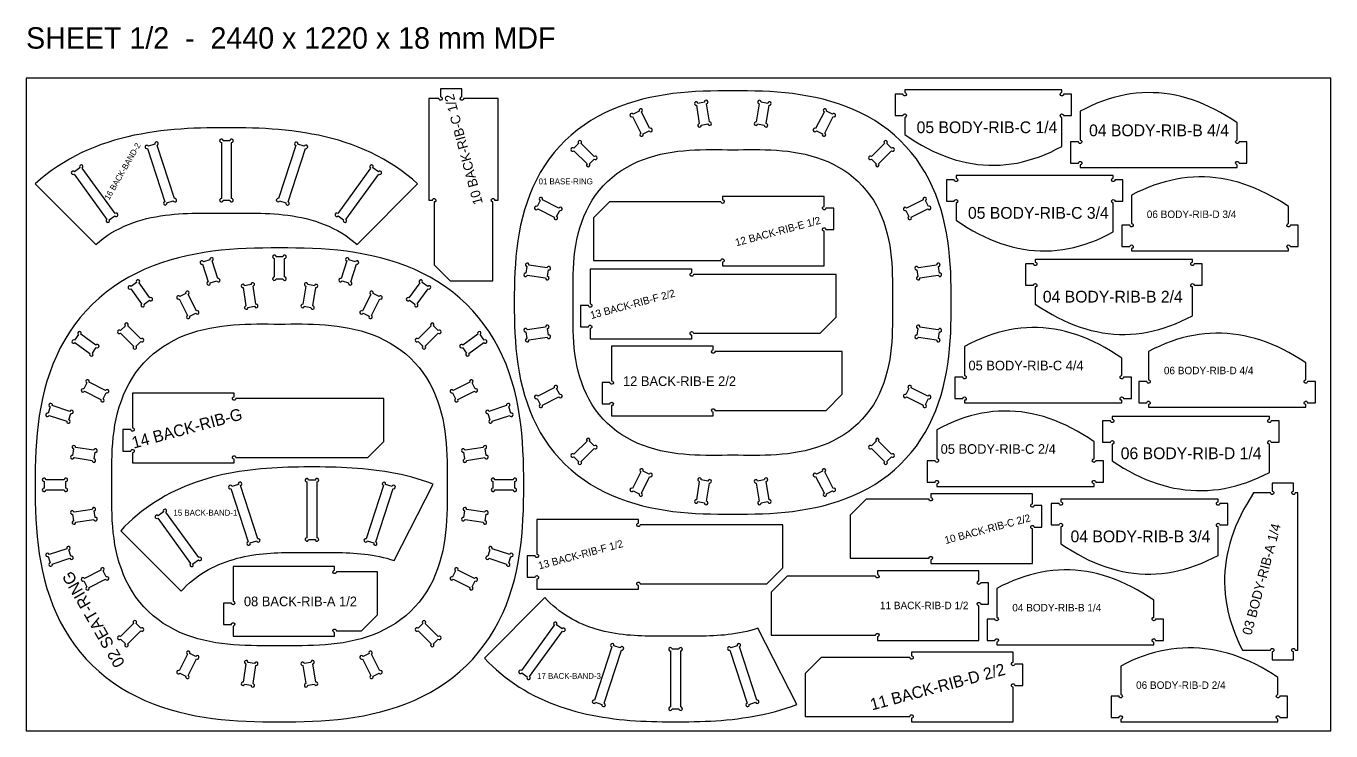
# Model space of a CAD drawing. Header units: millimetres. Extents: x 0 to 2440, y -1470 to 1317.
# Drawn here: x 0 to 2440, y 0 to 1317 of the extents above; entities that cross this region are included whole.
import ezdxf
from ezdxf.enums import TextEntityAlignment as Align

# ---------------------------------------------------------------- set-up
doc = ezdxf.new("R2010")
doc.units = ezdxf.units.MM
for name, color, linetype in [('CUT', 1, 'Continuous'), ('ENGRAVE-LABEL', 3, 'Continuous'), ('REFERENCE-SHEET', 8, 'Continuous')]:
    doc.layers.add(name, color=color, linetype=linetype)

msp = doc.modelspace()

# ---------------------------------------------------------------- linework, layer by layer
at = {"layer": 'CUT'}
for points in [[(883, 1181.7), (818.2, 1181.7, -2.414214), (815, 1184.9), (815, 1199.7), (775, 1199.7), (775, 1184.9, -2.414214), (771.8, 1181.7), (753, 1181.7), (753, 991.7), (759.8, 991.7, -2.414214), (763, 988.5), (763, 871), (793, 841), (873, 841), (873, 988.5, -2.414214), (876.2, 991.7), (883, 991.7)], [(1643, 1197.8), (1643, 1193, -2.414214), (1639.8, 1189.8), (1625, 1189.8), (1625, 1149.8), (1639.8, 1149.8, -2.414214), (1643, 1146.6), (1643, 1114.6), (1653.5, 1107.5), (1664, 1100.8), (1674.5, 1094.7), (1685, 1089), (1695.5, 1083.7), (1706, 1078.9), (1716.5, 1074.6), (1727, 1070.8), (1737.5, 1067.5), (1748, 1064.6), (1758.5, 1062.1), (1769, 1060.2), (1779.5, 1058.7), (1790, 1057.6), (1800.5, 1057.1), (1811, 1057), (1821.5, 1057.4), (1832, 1058.2), (1842.5, 1059.5), (1853, 1061.3), (1863.5, 1063.6), (1874, 1066.3), (1884.5, 1069.5), (1895, 1073.1), (1905.5, 1077.2), (1916, 1081.8), (1926.5, 1086.9), (1937, 1092.4), (1937, 1146.6, -2.414214), (1940.2, 1149.8), (1955, 1149.8), (1955, 1189.8), (1940.2, 1189.8, -2.414214), (1937, 1193), (1937, 1197.8)], [(1275, 1134.3, 2.414214), (1277.7, 1138), (1272.3, 1172.1, 2.414214), (1268.6, 1174.8), (1256.2, 1172.8, 2.414214), (1253.5, 1169.2), (1258.9, 1135, 2.414214), (1262.6, 1132.3)], [(1380.4, 1132.3, 2.414214), (1384.1, 1135), (1389.5, 1169.2, 2.414214), (1386.8, 1172.8), (1374.4, 1174.8, 2.414214), (1370.7, 1172.1), (1365.3, 1138, 2.414214), (1368, 1134.3)], [(2265, 1053), (2265, 1057.8, -2.414214), (2268.2, 1061), (2283, 1061), (2283, 1101), (2268.2, 1101, -2.414214), (2265, 1104.2), (2265, 1136.1), (2254.5, 1143.1), (2244, 1149.6), (2233.5, 1155.7), (2223, 1161.3), (2212.5, 1166.5), (2202, 1171.2), (2191.5, 1175.4), (2181, 1179.2), (2170.5, 1182.5), (2160, 1185.4), (2149.5, 1187.8), (2139, 1189.7), (2128.5, 1191.2), (2118, 1192.2), (2107.5, 1192.7), (2097, 1192.8), (2086.5, 1192.4), (2076, 1191.6), (2065.5, 1190.3), (2055, 1188.6), (2044.5, 1186.3), (2034, 1183.7), (2023.5, 1180.5), (2013, 1176.9), (2002.5, 1172.9), (1992, 1168.3), (1981.5, 1163.4), (1971, 1157.9), (1971, 1104.2, -2.414214), (1967.8, 1101), (1953, 1101), (1953, 1061), (1967.8, 1061, -2.414214), (1971, 1057.8), (1971, 1053)], [(1165.1, 1121.5, 2.414214), (1166.5, 1125.8), (1150.8, 1156.6, 2.414214), (1146.5, 1158), (1135.2, 1152.3, 2.414214), (1133.8, 1148), (1149.5, 1117.2, 2.414214), (1153.8, 1115.8)], [(1489.2, 1115.8, 2.414214), (1493.5, 1117.2), (1509.2, 1148, 2.414214), (1507.8, 1152.3), (1496.5, 1158, 2.414214), (1492.2, 1156.6), (1476.5, 1125.8, 2.414214), (1477.9, 1121.5)], [(275.2, 990.8, 2.414214), (277.3, 994.8), (245, 1094.3, 2.414214), (240.9, 1096.4), (228.9, 1092.5, 2.414214), (226.9, 1088.4), (259.2, 989, 2.414214), (263.2, 986.9)], [(380.9, 991.8, 2.414214), (384.1, 995), (384.1, 1099.6, 2.414214), (380.9, 1102.8), (368.3, 1102.8, 2.414214), (365.1, 1099.6), (365.1, 995, 2.414214), (368.3, 991.8)], [(486, 986.9, 2.414214), (490, 989), (522.4, 1088.4, 2.414214), (520.3, 1092.5), (508.3, 1096.4, 2.414214), (504.3, 1094.3), (472, 994.8, 2.414214), (474, 990.8)], [(1062.3, 1068.7, 2.414214), (1062.3, 1073.2), (1037.9, 1097.7, 2.414214), (1033.3, 1097.7), (1024.4, 1088.8, 2.414214), (1024.4, 1084.2), (1048.9, 1059.8, 2.414214), (1053.4, 1059.8)], [(1589.6, 1059.8, 2.414214), (1594.1, 1059.8), (1618.6, 1084.2, 2.414214), (1618.6, 1088.8), (1609.7, 1097.7, 2.414214), (1605.1, 1097.7), (1580.7, 1073.2, 2.414214), (1580.7, 1068.7)], [(165.8, 962.7, 2.414214), (166.5, 967.2), (105, 1051.8, 2.414214), (100.5, 1052.5), (90.3, 1045.1, 2.414214), (89.6, 1040.6), (151.1, 956, 2.414214), (155.6, 955.3)], [(593.7, 955.3, 2.414214), (598.1, 956), (659.6, 1040.6, 2.414214), (658.9, 1045.1), (648.7, 1052.5, 2.414214), (644.2, 1051.8), (582.8, 967.2, 2.414214), (583.5, 962.7)], [(1739, 1037.8), (1739, 1033, -2.414214), (1735.8, 1029.8), (1721, 1029.8), (1721, 989.8), (1735.8, 989.8, -2.414214), (1739, 986.6), (1739, 954.6), (1749.5, 947.5), (1760, 940.8), (1770.5, 934.7), (1781, 929), (1791.5, 923.7), (1802, 918.9), (1812.5, 914.6), (1823, 910.8), (1833.5, 907.5), (1844, 904.6), (1854.5, 902.1), (1865, 900.2), (1875.5, 898.7), (1886, 897.6), (1896.5, 897.1), (1907, 897), (1917.5, 897.4), (1928, 898.2), (1938.5, 899.5), (1949, 901.3), (1959.5, 903.6), (1970, 906.3), (1980.5, 909.5), (1991, 913.1), (2001.5, 917.2), (2012, 921.8), (2022.5, 926.9), (2033, 932.4), (2033, 986.6, -2.414214), (2036.2, 989.8), (2051, 989.8), (2051, 1029.8), (2036.2, 1029.8, -2.414214), (2033, 1033), (2033, 1037.8)], [(2361, 897), (2361, 901.8, -2.414214), (2364.2, 905), (2379, 905), (2379, 945), (2364.2, 945, -2.414214), (2361, 948.2), (2361, 979.8), (2350.5, 986.6), (2340, 993), (2329.5, 999), (2319, 1004.5), (2308.5, 1009.5), (2298, 1014.1), (2287.5, 1018.3), (2277, 1021.9), (2266.5, 1025.2), (2256, 1028), (2245.5, 1030.3), (2235, 1032.2), (2224.5, 1033.6), (2214, 1034.6), (2203.5, 1035.2), (2193, 1035.3), (2182.5, 1034.9), (2172, 1034.1), (2161.5, 1032.8), (2151, 1031.1), (2140.5, 1028.9), (2130, 1026.3), (2119.5, 1023.2), (2109, 1019.7), (2098.5, 1015.8), (2088, 1011.3), (2077.5, 1006.5), (2067, 1001.1), (2067, 948.2, -2.414214), (2063.8, 945), (2049, 945), (2049, 905), (2063.8, 905, -2.414214), (2067, 901.8), (2067, 897)], [(997.8, 972.6, 2.414214), (996.4, 976.9), (965.5, 992.6, 2.414214), (961.2, 991.2), (955.5, 980, 2.414214), (956.9, 975.7), (987.8, 960, 2.414214), (992.1, 961.4)], [(1492.2, 869), (1492.2, 933.8, -2.414214), (1495.4, 937), (1510.2, 937), (1510.2, 977), (1495.4, 977, -2.414214), (1492.2, 980.2), (1492.2, 999), (1302.2, 999), (1302.2, 992.2, -2.414214), (1299, 989), (1091, 989), (1061, 959), (1061, 879), (1299, 879, -2.414214), (1302.2, 875.8), (1302.2, 869)], [(1650.9, 961.4, 2.414214), (1655.2, 960), (1686.1, 975.7, 2.414214), (1687.5, 980), (1681.8, 991.2, 2.414214), (1677.5, 992.6), (1646.6, 976.9, 2.414214), (1645.2, 972.6)], [(356.4, 841.3, 2.414214), (358.5, 845.3), (347.8, 878.2, 2.414214), (343.8, 880.2), (331.8, 876.4, 2.414214), (329.7, 872.3), (340.4, 839.4, 2.414214), (344.4, 837.4)], [(480, 845.1, 2.414214), (483.2, 848.3), (483.2, 882.9, 2.414214), (480, 886.1), (467.4, 886.1, 2.414214), (464.2, 882.9), (464.2, 848.3, 2.414214), (467.4, 845.1)], [(603.1, 837.4, 2.414214), (607.1, 839.4), (617.8, 872.3, 2.414214), (615.7, 876.4), (603.7, 880.2, 2.414214), (599.7, 878.2), (589, 845.3, 2.414214), (591.1, 841.3)], [(1887, 880.8), (1887, 876, -2.414214), (1883.8, 872.8), (1869, 872.8), (1869, 832.8), (1883.8, 832.8, -2.414214), (1887, 829.6), (1887, 797.7), (1897.5, 790.7), (1908, 784.2), (1918.5, 778.1), (1929, 772.5), (1939.5, 767.3), (1950, 762.6), (1960.5, 758.4), (1971, 754.6), (1981.5, 751.3), (1992, 748.4), (2002.5, 746.1), (2013, 744.1), (2023.5, 742.6), (2034, 741.6), (2044.5, 741.1), (2055, 741), (2065.5, 741.4), (2076, 742.2), (2086.5, 743.5), (2097, 745.3), (2107.5, 747.5), (2118, 750.2), (2128.5, 753.3), (2139, 756.9), (2149.5, 761), (2160, 765.5), (2170.5, 770.5), (2181, 775.9), (2181, 829.6, -2.414214), (2184.2, 832.8), (2199, 832.8), (2199, 872.8), (2184.2, 872.8, -2.414214), (2181, 876), (2181, 880.8)], [(977.1, 861.5, 2.414214), (974.5, 865.2), (940.3, 870.6, 2.414214), (936.6, 867.9), (934.7, 855.5, 2.414214), (937.3, 851.8), (971.5, 846.4, 2.414214), (975.2, 849.1)], [(1055, 863), (1055, 798.2, -2.414214), (1051.8, 795), (1037, 795), (1037, 755), (1051.8, 755, -2.414214), (1055, 751.8), (1055, 733), (1245, 733), (1245, 739.8, -2.414214), (1248.2, 743), (1484.9, 743), (1514.9, 773), (1514.9, 853), (1248.2, 853, -2.414214), (1245, 856.2), (1245, 863)], [(1667.8, 849.1, 2.414214), (1671.5, 846.4), (1705.7, 851.8, 2.414214), (1708.3, 855.5), (1706.4, 867.9, 2.414214), (1702.7, 870.6), (1668.5, 865.2, 2.414214), (1665.9, 861.5)], [(230.8, 804.9, 2.414214), (231.5, 809.4), (211.2, 837.4, 2.414214), (206.7, 838.1), (196.5, 830.7, 2.414214), (195.8, 826.2), (216.1, 798.2, 2.414214), (220.6, 797.5)], [(427.3, 793.5, 2.414214), (429.9, 797.2), (424.5, 831.3, 2.414214), (420.9, 834), (408.4, 832, 2.414214), (405.8, 828.4), (411.2, 794.2, 2.414214), (414.8, 791.5)], [(532.7, 791.5, 2.414214), (536.3, 794.2), (541.7, 828.4, 2.414214), (539.1, 832), (526.6, 834, 2.414214), (523, 831.3), (517.6, 797.2, 2.414214), (520.2, 793.5)], [(726.9, 797.5, 2.414214), (731.4, 798.2), (751.7, 826.2, 2.414214), (751, 830.7), (740.8, 838.1, 2.414214), (736.3, 837.4), (716, 809.4, 2.414214), (716.7, 804.9)], [(317.3, 780.7, 2.414214), (318.7, 785), (303, 815.8, 2.414214), (298.7, 817.2), (287.5, 811.5, 2.414214), (286.1, 807.2), (301.8, 776.4, 2.414214), (306.1, 775)], [(641.4, 775, 2.414214), (645.7, 776.4), (661.4, 807.2, 2.414214), (660, 811.5), (648.8, 817.2, 2.414214), (644.5, 815.8), (628.8, 785, 2.414214), (630.2, 780.7)], [(214.6, 727.9, 2.414214), (214.6, 732.4), (190.1, 756.9, 2.414214), (185.6, 756.9), (176.7, 748, 2.414214), (176.7, 743.4), (201.1, 719, 2.414214), (205.7, 719)], [(741.8, 719, 2.414214), (746.4, 719), (770.8, 743.4, 2.414214), (770.8, 748), (761.9, 756.9, 2.414214), (757.4, 756.9), (732.9, 732.4, 2.414214), (732.9, 727.9)], [(975.2, 752.1, 2.414214), (971.5, 754.8), (937.3, 749.4, 2.414214), (934.7, 745.7), (936.6, 733.3, 2.414214), (940.3, 730.6), (974.5, 736, 2.414214), (977.1, 739.7)], [(1665.9, 739.7, 2.414214), (1668.5, 736), (1702.7, 730.6, 2.414214), (1706.4, 733.3), (1708.3, 745.7, 2.414214), (1705.7, 749.4), (1671.5, 754.8, 2.414214), (1667.8, 752.1)], [(131.3, 716.4, 2.414214), (130.6, 720.9), (102.6, 741.2, 2.414214), (98.1, 740.5), (90.7, 730.3, 2.414214), (91.4, 725.8), (119.4, 705.5, 2.414214), (123.9, 706.2)], [(823.6, 706.2, 2.414214), (828.1, 705.5), (856.1, 725.8, 2.414214), (856.8, 730.3), (849.4, 740.5, 2.414214), (844.9, 741.2), (816.9, 720.9, 2.414214), (816.2, 716.4)], [(2049, 613), (2049, 617.8, -2.414214), (2052.2, 621), (2067, 621), (2067, 661), (2052.2, 661, -2.414214), (2049, 664.2), (2049, 696.3), (2038.5, 703.4), (2028, 710), (2017.5, 716.2), (2007, 721.9), (1996.5, 727.1), (1986, 731.9), (1975.5, 736.2), (1965, 740), (1954.5, 743.4), (1944, 746.3), (1933.5, 748.7), (1923, 750.7), (1912.5, 752.2), (1902, 753.2), (1891.5, 753.8), (1881, 753.8), (1870.5, 753.5), (1860, 752.6), (1849.5, 751.3), (1839, 749.5), (1828.5, 747.3), (1818, 744.6), (1807.5, 741.4), (1797, 737.7), (1786.5, 733.6), (1776, 729), (1765.5, 724), (1755, 718.4), (1755, 664.2, -2.414214), (1751.8, 661), (1737, 661), (1737, 621), (1751.8, 621, -2.414214), (1755, 617.8), (1755, 613)], [(2393, 605), (2393, 609.8, -2.414214), (2396.2, 613), (2411, 613), (2411, 653), (2396.2, 653, -2.414214), (2393, 656.2), (2393, 687.8), (2382.5, 694.6), (2372, 701), (2361.5, 707), (2351, 712.5), (2340.5, 717.5), (2330, 722.1), (2319.5, 726.3), (2309, 729.9), (2298.5, 733.2), (2288, 736), (2277.5, 738.3), (2267, 740.2), (2256.5, 741.6), (2246, 742.6), (2235.5, 743.2), (2225, 743.3), (2214.5, 742.9), (2204, 742.1), (2193.5, 740.8), (2183, 739.1), (2172.5, 736.9), (2162, 734.3), (2151.5, 731.2), (2141, 727.7), (2130.5, 723.8), (2120, 719.3), (2109.5, 714.5), (2099, 709.1), (2099, 656.2, -2.414214), (2095.8, 653), (2081, 653), (2081, 613), (2095.8, 613, -2.414214), (2099, 609.8), (2099, 605)], [(1095, 719), (1095, 654.2, -2.414214), (1091.8, 651), (1077, 651), (1077, 611), (1091.8, 611, -2.414214), (1095, 607.8), (1095, 589), (1285, 589), (1285, 595.8, -2.414214), (1288.2, 599), (1496.2, 599), (1526.2, 629), (1526.2, 709), (1288.2, 709, -2.414214), (1285, 712.2), (1285, 719)], [(150, 631.8, 2.414214), (148.6, 636.1), (117.8, 651.8, 2.414214), (113.5, 650.4), (107.8, 639.2, 2.414214), (109.2, 634.9), (140, 619.2, 2.414214), (144.3, 620.6)], [(803.2, 620.6, 2.414214), (807.5, 619.2), (838.3, 634.9, 2.414214), (839.7, 639.2), (834, 650.4, 2.414214), (829.7, 651.8), (798.9, 636.1, 2.414214), (797.5, 631.8)], [(992.1, 639.8, 2.414214), (987.8, 641.2), (956.9, 625.5, 2.414214), (955.5, 621.2), (961.2, 610, 2.414214), (965.5, 608.6), (996.4, 624.3, 2.414214), (997.8, 628.6)], [(1645.2, 628.6, 2.414214), (1646.6, 624.3), (1677.5, 608.6, 2.414214), (1681.8, 610), (1687.5, 621.2, 2.414214), (1686.1, 625.5), (1655.2, 641.2, 2.414214), (1650.9, 639.8)], [(83.9, 593.1, 2.414214), (81.9, 597.1), (49, 607.8, 2.414214), (44.9, 605.8), (41, 593.8, 2.414214), (43.1, 589.7), (76, 579.1, 2.414214), (80, 581.1)], [(199, 631), (199, 566.2, -2.414214), (195.8, 563), (181, 563), (181, 523), (195.8, 523, -2.414214), (199, 519.8), (199, 501), (389, 501), (389, 507.8, -2.414214), (392.2, 511), (639, 511), (669, 541), (669, 621), (392.2, 621, -2.414214), (389, 624.2), (389, 631)], [(867.5, 581.1, 2.414214), (871.5, 579.1), (904.4, 589.7, 2.414214), (906.5, 593.8), (902.6, 605.8, 2.414214), (898.5, 607.8), (865.6, 597.1, 2.414214), (863.6, 593.1)], [(1997, 457), (1997, 461.8, -2.414214), (2000.2, 465), (2015, 465), (2015, 505), (2000.2, 505, -2.414214), (1997, 508.2), (1997, 540.3), (1986.5, 547.4), (1976, 554), (1965.5, 560.2), (1955, 565.9), (1944.5, 571.1), (1934, 575.9), (1923.5, 580.2), (1913, 584), (1902.5, 587.4), (1892, 590.3), (1881.5, 592.7), (1871, 594.7), (1860.5, 596.2), (1850, 597.2), (1839.5, 597.8), (1829, 597.8), (1818.5, 597.5), (1808, 596.6), (1797.5, 595.3), (1787, 593.5), (1776.5, 591.3), (1766, 588.6), (1755.5, 585.4), (1745, 581.7), (1734.5, 577.6), (1724, 573), (1713.5, 568), (1703, 562.4), (1703, 508.2, -2.414214), (1699.8, 505), (1685, 505), (1685, 465), (1699.8, 465, -2.414214), (1703, 461.8), (1703, 457)], [(2031, 587.3), (2031, 582.5, -2.414214), (2027.8, 579.3), (2013, 579.3), (2013, 539.3), (2027.8, 539.3, -2.414214), (2031, 536.1), (2031, 504.5), (2041.5, 497.6), (2052, 491.2), (2062.5, 485.3), (2073, 479.8), (2083.5, 474.7), (2094, 470.1), (2104.5, 466), (2115, 462.3), (2125.5, 459.1), (2136, 456.3), (2146.5, 453.9), (2157, 452.1), (2167.5, 450.6), (2178, 449.6), (2188.5, 449.1), (2199, 449), (2209.5, 449.4), (2220, 450.2), (2230.5, 451.4), (2241, 453.2), (2251.5, 455.3), (2262, 457.9), (2272.5, 461), (2283, 464.5), (2293.5, 468.5), (2304, 472.9), (2314.5, 477.8), (2325, 483.1), (2325, 536.1, -2.414214), (2328.2, 539.3), (2343, 539.3), (2343, 579.3), (2328.2, 579.3, -2.414214), (2325, 582.5), (2325, 587.3)], [(1053.4, 541.4, 2.414214), (1048.9, 541.4), (1024.4, 517, 2.414214), (1024.4, 512.4), (1033.3, 503.5, 2.414214), (1037.9, 503.5), (1062.3, 528, 2.414214), (1062.3, 532.5)], [(1580.7, 532.5, 2.414214), (1580.7, 528), (1605.1, 503.5, 2.414214), (1609.7, 503.5), (1618.6, 512.4, 2.414214), (1618.6, 517), (1594.1, 541.4, 2.414214), (1589.6, 541.4)], [(129.4, 520.7, 2.414214), (126.7, 524.4), (92.5, 529.8, 2.414214), (88.9, 527.1), (86.9, 514.7, 2.414214), (89.6, 511), (123.7, 505.6, 2.414214), (127.4, 508.3)], [(820.1, 508.3, 2.414214), (823.8, 505.6), (857.9, 511, 2.414214), (860.6, 514.7), (858.6, 527.1, 2.414214), (855, 529.8), (820.8, 524.4, 2.414214), (818.1, 520.7)], [(1153.8, 485.4, 2.414214), (1149.5, 484), (1133.8, 453.2, 2.414214), (1135.2, 448.9), (1146.5, 443.2, 2.414214), (1150.8, 444.6), (1166.5, 475.4, 2.414214), (1165.1, 479.7)], [(1477.9, 479.7, 2.414214), (1476.5, 475.4), (1492.2, 444.6, 2.414214), (1496.5, 443.2), (1507.8, 448.9, 2.414214), (1509.2, 453.2), (1493.5, 484, 2.414214), (1489.2, 485.4)], [(74.5, 466.1, 2.414214), (71.3, 469.3), (36.7, 469.3, 2.414214), (33.5, 466.1), (33.5, 453.5, 2.414214), (36.7, 450.3), (71.3, 450.3, 2.414214), (74.5, 453.5)], [(431.2, 355.1, 2.414214), (433.3, 359.1), (401, 458.6, 2.414214), (396.9, 460.6), (385, 456.8, 2.414214), (382.9, 452.7), (415.2, 353.2, 2.414214), (419.3, 351.2)], [(540.9, 357.8, 2.414214), (544.1, 361), (544.1, 465.6, 2.414214), (540.9, 468.8), (528.3, 468.8, 2.414214), (525.1, 465.6), (525.1, 361, 2.414214), (528.3, 357.8)], [(650, 351.2, 2.414214), (654, 353.2), (686.3, 452.7, 2.414214), (684.3, 456.8), (672.3, 460.6, 2.414214), (668.3, 458.6), (636, 359.1, 2.414214), (638, 355.1)], [(873, 453.5, 2.414214), (876.2, 450.3), (910.8, 450.3, 2.414214), (914, 453.5), (914, 466.1, 2.414214), (910.8, 469.3), (876.2, 469.3, 2.414214), (873, 466.1)], [(1262.6, 468.9, 2.414214), (1258.9, 466.2), (1253.5, 432, 2.414214), (1256.2, 428.4), (1268.6, 426.4, 2.414214), (1272.3, 429.1), (1277.7, 463.2, 2.414214), (1275, 466.9)], [(1368, 466.9, 2.414214), (1365.3, 463.2), (1370.7, 429.1, 2.414214), (1374.4, 426.4), (1386.8, 428.4, 2.414214), (1389.5, 432), (1384.1, 466.2, 2.414214), (1380.4, 468.9)], [(1881.7, 313), (1881.7, 377.8, -2.414214), (1884.9, 381), (1899.7, 381), (1899.7, 421), (1884.9, 421, -2.414214), (1881.7, 424.2), (1881.7, 443), (1691.7, 443), (1691.7, 436.2, -2.414214), (1688.5, 433), (1571, 433), (1541, 403), (1541, 323), (1688.5, 323, -2.414214), (1691.7, 319.8), (1691.7, 313)], [(2378.1, 445), (2373.3, 445, -2.414214), (2370.1, 448.2), (2370.1, 463), (2330.1, 463), (2330.1, 448.2, -2.414214), (2326.9, 445), (2295.5, 445), (2288.8, 434.5), (2282.5, 424), (2276.7, 413.5), (2271.3, 403), (2266.3, 392.5), (2261.8, 382), (2257.7, 371.5), (2254.1, 361), (2250.9, 350.5), (2248.2, 340), (2245.9, 329.5), (2244, 319), (2242.6, 308.5), (2241.6, 298), (2241.1, 287.5), (2241, 277), (2241.4, 266.5), (2242.2, 256), (2243.4, 245.5), (2245.1, 235), (2247.2, 224.5), (2249.8, 214), (2252.8, 203.5), (2256.3, 193), (2260.2, 182.5), (2264.5, 172), (2269.3, 161.5), (2274.5, 151), (2326.9, 151, -2.414214), (2330.1, 147.8), (2330.1, 133), (2370.1, 133), (2370.1, 147.8, -2.414214), (2373.3, 151), (2378.1, 151)], [(127.4, 411.3, 2.414214), (123.7, 414), (89.6, 408.6, 2.414214), (86.9, 404.9), (88.9, 392.5, 2.414214), (92.5, 389.8), (126.7, 395.2, 2.414214), (129.4, 398.9)], [(818.1, 398.9, 2.414214), (820.8, 395.2), (855, 389.8, 2.414214), (858.6, 392.5), (860.6, 404.9, 2.414214), (857.9, 408.6), (823.8, 414, 2.414214), (820.1, 411.3)], [(1935, 432.8), (1935, 428, -2.414214), (1931.8, 424.8), (1917, 424.8), (1917, 384.8), (1931.8, 384.8, -2.414214), (1935, 381.6), (1935, 349.7), (1945.5, 342.7), (1956, 336.2), (1966.5, 330.1), (1977, 324.5), (1987.5, 319.3), (1998, 314.6), (2008.5, 310.4), (2019, 306.6), (2029.5, 303.3), (2040, 300.4), (2050.5, 298.1), (2061, 296.1), (2071.5, 294.6), (2082, 293.6), (2092.5, 293.1), (2103, 293), (2113.5, 293.4), (2124, 294.2), (2134.5, 295.5), (2145, 297.3), (2155.5, 299.5), (2166, 302.2), (2176.5, 305.3), (2187, 308.9), (2197.5, 313), (2208, 317.5), (2218.5, 322.5), (2229, 327.9), (2229, 381.6, -2.414214), (2232.2, 384.8), (2247, 384.8), (2247, 424.8), (2232.2, 424.8, -2.414214), (2229, 428), (2229, 432.8)], [(322.3, 319.5, 2.414214), (323, 323.9), (261.5, 408.5, 2.414214), (257.1, 409.3), (246.9, 401.8, 2.414214), (246.2, 397.4), (307.7, 312.8, 2.414214), (312.1, 312)], [(955, 395), (955, 330.2, -2.414214), (951.8, 327), (937, 327), (937, 287), (951.8, 287, -2.414214), (955, 283.8), (955, 265), (1145, 265), (1145, 271.8, -2.414214), (1148.2, 275), (1384.9, 275), (1414.9, 305), (1414.9, 385), (1148.2, 385, -2.414214), (1145, 388.2), (1145, 395)], [(80, 338.5, 2.414214), (76, 340.5), (43.1, 329.9, 2.414214), (41, 325.8), (44.9, 313.8, 2.414214), (49, 311.8), (81.9, 322.5, 2.414214), (83.9, 326.5)], [(863.6, 326.5, 2.414214), (865.6, 322.5), (898.5, 311.8, 2.414214), (902.6, 313.8), (906.5, 325.8, 2.414214), (904.4, 329.9), (871.5, 340.5, 2.414214), (867.5, 338.5)], [(144.3, 299, 2.414214), (140, 300.4), (109.2, 284.7, 2.414214), (107.8, 280.4), (113.5, 269.2, 2.414214), (117.8, 267.8), (148.6, 283.5, 2.414214), (150, 287.8)], [(387, 307), (387, 242.2, -2.414214), (383.8, 239), (369, 239), (369, 199), (383.8, 199, -2.414214), (387, 195.8), (387, 177), (577, 177), (577, 183.8, -2.414214), (580.2, 187), (627, 187), (657, 217), (657, 297), (580.2, 297, -2.414214), (577, 300.2), (577, 307)], [(797.5, 287.8, 2.414214), (798.9, 283.5), (829.7, 267.8, 2.414214), (834, 269.2), (839.7, 280.4, 2.414214), (838.3, 284.7), (807.5, 300.4, 2.414214), (803.2, 299)], [(1781.9, 169), (1781.9, 233.8, -2.414214), (1785.1, 237), (1799.9, 237), (1799.9, 277), (1785.1, 277, -2.414214), (1781.9, 280.2), (1781.9, 299), (1591.9, 299), (1591.9, 292.2, -2.414214), (1588.7, 289), (1423, 289), (1393, 259), (1393, 179), (1588.7, 179, -2.414214), (1591.9, 175.8), (1591.9, 169)], [(2109, 161), (2109, 165.8, -2.414214), (2112.2, 169), (2127, 169), (2127, 209), (2112.2, 209, -2.414214), (2109, 212.2), (2109, 244.1), (2098.5, 251.1), (2088, 257.6), (2077.5, 263.7), (2067, 269.3), (2056.5, 274.5), (2046, 279.2), (2035.5, 283.4), (2025, 287.2), (2014.5, 290.5), (2004, 293.4), (1993.5, 295.8), (1983, 297.7), (1972.5, 299.2), (1962, 300.2), (1951.5, 300.7), (1941, 300.8), (1930.5, 300.4), (1920, 299.6), (1909.5, 298.3), (1899, 296.6), (1888.5, 294.3), (1878, 291.7), (1867.5, 288.5), (1857, 284.9), (1846.5, 280.9), (1836, 276.3), (1825.5, 271.4), (1815, 265.9), (1815, 212.2, -2.414214), (1811.8, 209), (1797, 209), (1797, 169), (1811.8, 169, -2.414214), (1815, 165.8), (1815, 161)], [(205.7, 200.6, 2.414214), (201.1, 200.6), (176.7, 176.2, 2.414214), (176.7, 171.6), (185.6, 162.7, 2.414214), (190.1, 162.7), (214.6, 187.2, 2.414214), (214.6, 191.7)], [(732.9, 191.7, 2.414214), (732.9, 187.2), (757.4, 162.7, 2.414214), (761.9, 162.7), (770.8, 171.6, 2.414214), (770.8, 176.2), (746.4, 200.6, 2.414214), (741.8, 200.6)], [(992.1, 198.2, 2.414214), (987.7, 197.5), (926.2, 112.9, 2.414214), (926.9, 108.4), (937.1, 101, 2.414214), (941.5, 101.7), (1003, 186.3, 2.414214), (1002.3, 190.8)], [(306.1, 144.6, 2.414214), (301.8, 143.2), (286.1, 112.4, 2.414214), (287.5, 108.1), (298.7, 102.4, 2.414214), (303, 103.8), (318.7, 134.6, 2.414214), (317.3, 138.9)], [(630.2, 138.9, 2.414214), (628.8, 134.6), (644.5, 103.8, 2.414214), (648.8, 102.4), (660, 108.1, 2.414214), (661.4, 112.4), (645.7, 143.2, 2.414214), (641.4, 144.6)], [(1099.3, 159.1, 2.414214), (1095.2, 157), (1062.9, 57.5, 2.414214), (1065, 53.5), (1076.9, 49.6, 2.414214), (1081, 51.7), (1113.3, 151.1, 2.414214), (1111.2, 155.2)], [(1208.3, 152.5, 2.414214), (1205.1, 149.3), (1205.1, 44.7, 2.414214), (1208.3, 41.5), (1220.9, 41.5, 2.414214), (1224.1, 44.7), (1224.1, 149.3, 2.414214), (1220.9, 152.5)], [(1318, 155.2, 2.414214), (1316, 151.1), (1348.3, 51.7, 2.414214), (1352.3, 49.6), (1364.3, 53.5, 2.414214), (1366.3, 57.5), (1334, 157, 2.414214), (1330, 159.1)], [(1845.9, 17), (1845.9, 81.8, -2.414214), (1849.1, 85), (1863.9, 85), (1863.9, 125), (1849.1, 125, -2.414214), (1845.9, 128.2), (1845.9, 147), (1655.9, 147), (1655.9, 140.2, -2.414214), (1652.7, 137), (1487, 137), (1457, 107), (1457, 27), (1652.7, 27, -2.414214), (1655.9, 23.8), (1655.9, 17)], [(2341, 17), (2341, 21.8, -2.414214), (2344.2, 25), (2359, 25), (2359, 65), (2344.2, 65, -2.414214), (2341, 68.2), (2341, 99.8), (2330.5, 106.6), (2320, 113), (2309.5, 119), (2299, 124.5), (2288.5, 129.5), (2278, 134.1), (2267.5, 138.3), (2257, 141.9), (2246.5, 145.2), (2236, 148), (2225.5, 150.3), (2215, 152.2), (2204.5, 153.6), (2194, 154.6), (2183.5, 155.2), (2173, 155.3), (2162.5, 154.9), (2152, 154.1), (2141.5, 152.8), (2131, 151.1), (2120.5, 148.9), (2110, 146.3), (2099.5, 143.2), (2089, 139.7), (2078.5, 135.8), (2068, 131.3), (2057.5, 126.5), (2047, 121.1), (2047, 68.2, -2.414214), (2043.8, 65), (2029, 65), (2029, 25), (2043.8, 25, -2.414214), (2047, 21.8), (2047, 17)], [(414.8, 128.1, 2.414214), (411.2, 125.4), (405.8, 91.2, 2.414214), (408.4, 87.6), (420.9, 85.6, 2.414214), (424.5, 88.3), (429.9, 122.4, 2.414214), (427.3, 126.1)], [(520.2, 126.1, 2.414214), (517.6, 122.4), (523, 88.3, 2.414214), (526.6, 85.6), (539.1, 87.6, 2.414214), (541.7, 91.2), (536.3, 125.4, 2.414214), (532.7, 128.1)]]:
    msp.add_lwpolyline(points, format="xyb", close=True, dxfattribs=at)
for points in [[(1730, 800.6), (1730, 814.9), (1729.8, 829.2), (1729.5, 843.5), (1729, 857.9), (1728.1, 872.3), (1727, 886.8), (1725.5, 901.3), (1723.6, 915.9), (1721.2, 930.5), (1718.3, 945), (1714.9, 959.5), (1710.9, 974), (1706.3, 988.3), (1701.1, 1002.4), (1695.2, 1016.3), (1688.6, 1030), (1681.4, 1043.3), (1673.4, 1056.3), (1664.8, 1068.8), (1655.4, 1080.8), (1645.4, 1092.3), (1634.8, 1103.2), (1623.7, 1113.5), (1611.9, 1123.1), (1599.7, 1132.1), (1587, 1140.5), (1574, 1148.1), (1560.6, 1155.1), (1546.9, 1161.4), (1533, 1167), (1519, 1172), (1504.8, 1176.5), (1490.6, 1180.3), (1476.3, 1183.7), (1462, 1186.5), (1447.7, 1188.9), (1433.4, 1190.9), (1419.2, 1192.5), (1405.1, 1193.7), (1391, 1194.7), (1377, 1195.4), (1363, 1195.8), (1349.2, 1196.1), (1335.3, 1196.2), (1321.5, 1196.2), (1307.7, 1196.2), (1293.8, 1196.1), (1280, 1195.8), (1266, 1195.4), (1252, 1194.7), (1237.9, 1193.7), (1223.8, 1192.5), (1209.6, 1190.9), (1195.3, 1188.9), (1181, 1186.5), (1166.7, 1183.7), (1152.4, 1180.3), (1138.2, 1176.5), (1124, 1172), (1110, 1167), (1096.1, 1161.4), (1082.4, 1155.1), (1069, 1148.1), (1056, 1140.5), (1043.3, 1132.1), (1031.1, 1123.1), (1019.3, 1113.5), (1008.2, 1103.2), (997.6, 1092.3), (987.6, 1080.8), (978.2, 1068.8), (969.6, 1056.3), (961.6, 1043.3), (954.4, 1030), (947.8, 1016.3), (941.9, 1002.4), (936.7, 988.3), (932.1, 974), (928.1, 959.5), (924.7, 945), (921.8, 930.5), (919.4, 915.9), (917.5, 901.3), (916, 886.8), (914.9, 872.3), (914, 857.9), (913.5, 843.5), (913.2, 829.2), (913, 814.9), (913, 800.6), (913, 786.3), (913.2, 772), (913.5, 757.7), (914, 743.3), (914.9, 728.9), (916, 714.4), (917.5, 699.9), (919.4, 685.3), (921.8, 670.7), (924.7, 656.2), (928.1, 641.7), (932.1, 627.2), (936.7, 612.9), (941.9, 598.8), (947.8, 584.9), (954.4, 571.2), (961.6, 557.9), (969.6, 544.9), (978.2, 532.4), (987.6, 520.4), (997.6, 508.9), (1008.2, 498), (1019.3, 487.7), (1031.1, 478.1), (1043.3, 469.1), (1056, 460.7), (1069, 453.1), (1082.4, 446.1), (1096.1, 439.8), (1110, 434.2), (1124, 429.2), (1138.2, 424.7), (1152.4, 420.9), (1166.7, 417.5), (1181, 414.7), (1195.3, 412.3), (1209.6, 410.3), (1223.8, 408.7), (1237.9, 407.5), (1252, 406.5), (1266, 405.8), (1280, 405.4), (1293.8, 405.1), (1307.7, 405), (1321.5, 405), (1335.3, 405), (1349.2, 405.1), (1363, 405.4), (1377, 405.8), (1391, 406.5), (1405.1, 407.5), (1419.2, 408.7), (1433.4, 410.3), (1447.7, 412.3), (1462, 414.7), (1476.3, 417.5), (1490.6, 420.9), (1504.8, 424.7), (1519, 429.2), (1533, 434.2), (1546.9, 439.8), (1560.6, 446.1), (1574, 453.1), (1587, 460.7), (1599.7, 469.1), (1611.9, 478.1), (1623.7, 487.7), (1634.8, 498), (1645.4, 508.9), (1655.4, 520.4), (1664.8, 532.4), (1673.4, 544.9), (1681.4, 557.9), (1688.6, 571.2), (1695.2, 584.9), (1701.1, 598.8), (1706.3, 612.9), (1710.9, 627.2), (1714.9, 641.7), (1718.3, 656.2), (1721.2, 670.7), (1723.6, 685.3), (1725.5, 699.9), (1727, 714.4), (1728.1, 728.9), (1729, 743.3), (1729.5, 757.7), (1729.8, 772), (1730, 786.3)], [(732.2, 1022.1), (722.3, 1030.9), (712.1, 1039.3), (701.5, 1047.3), (690.7, 1054.8), (679.6, 1061.9), (668.2, 1068.6), (656.6, 1074.8), (644.9, 1080.7), (633, 1086.1), (620.9, 1091.1), (608.7, 1095.6), (596.4, 1099.8), (584.1, 1103.7), (571.7, 1107.1), (559.3, 1110.3), (546.8, 1113.1), (534.3, 1115.5), (521.9, 1117.7), (509.4, 1119.6), (497, 1121.3), (484.6, 1122.7), (472.3, 1123.9), (459.9, 1124.8), (447.7, 1125.6), (435.4, 1126.2), (423.2, 1126.7), (411, 1127), (398.9, 1127.2), (386.7, 1127.3), (374.6, 1127.3), (362.5, 1127.3), (350.4, 1127.2), (338.2, 1127), (326, 1126.7), (313.8, 1126.2), (301.6, 1125.6), (289.3, 1124.8), (277, 1123.9), (264.6, 1122.7), (252.2, 1121.3), (239.8, 1119.6), (227.4, 1117.7), (214.9, 1115.5), (202.4, 1113.1), (190, 1110.3), (177.6, 1107.1), (165.2, 1103.7), (152.8, 1099.8), (140.5, 1095.6), (128.4, 1091.1), (116.3, 1086.1), (104.4, 1080.7), (92.6, 1074.8), (81, 1068.6), (69.7, 1061.9), (58.6, 1054.8), (47.7, 1047.3), (37.1, 1039.3), (26.9, 1030.9), (17, 1022.1), (130.1, 909), (137, 914.9), (144.2, 920.4), (151.6, 925.6), (159.2, 930.5), (167.1, 935), (175.1, 939.2), (183.2, 943), (191.5, 946.5), (199.9, 949.6), (208.4, 952.5), (216.9, 955), (225.4, 957.3), (234, 959.3), (242.6, 961), (251.2, 962.4), (259.8, 963.7), (268.3, 964.7), (276.8, 965.6), (285.3, 966.2), (293.6, 966.7), (302, 967.1), (310.2, 967.4), (318.5, 967.5), (326.6, 967.6), (334.7, 967.6), (342.8, 967.6), (350.8, 967.5), (358.8, 967.4), (366.7, 967.3), (374.6, 967.3), (382.6, 967.3), (390.5, 967.4), (398.5, 967.5), (406.5, 967.6), (414.5, 967.6), (422.6, 967.6), (430.8, 967.5), (439, 967.4), (447.3, 967.1), (455.6, 966.7), (464, 966.2), (472.4, 965.6), (480.9, 964.7), (489.5, 963.7), (498, 962.4), (506.6, 961), (515.2, 959.3), (523.8, 957.3), (532.4, 955), (540.9, 952.5), (549.4, 949.6), (557.7, 946.5), (566, 943), (574.2, 939.2), (582.2, 935), (590, 930.5), (597.6, 925.6), (605, 920.4), (612.2, 914.9), (619.1, 909)], [(1620, 790.2), (1620.1, 779.7), (1620.1, 769.2), (1620, 758.6), (1619.8, 748), (1619.4, 737.3), (1618.7, 726.5), (1617.8, 715.6), (1616.6, 704.7), (1614.9, 693.8), (1612.9, 682.9), (1610.4, 672), (1607.4, 661.1), (1604, 650.4), (1599.9, 639.9), (1595.3, 629.5), (1590.2, 619.4), (1584.4, 609.6), (1578.1, 600.1), (1571.2, 591.1), (1563.7, 582.5), (1555.7, 574.4), (1547.2, 566.8), (1538.3, 559.8), (1529, 553.3), (1519.3, 547.4), (1509.3, 542.1), (1499.1, 537.3), (1488.6, 533.1), (1478, 529.5), (1467.4, 526.3), (1456.6, 523.6), (1445.8, 521.3), (1435.1, 519.5), (1424.3, 518), (1413.7, 516.9), (1403.1, 516), (1392.6, 515.5), (1382.2, 515.1), (1371.9, 514.9), (1361.7, 514.8), (1351.5, 514.8), (1341.5, 514.9), (1331.5, 515), (1321.5, 515), (1311.5, 515), (1301.5, 514.9), (1291.5, 514.8), (1281.3, 514.8), (1271.1, 514.9), (1260.8, 515.1), (1250.4, 515.5), (1239.9, 516), (1229.3, 516.9), (1218.7, 518), (1207.9, 519.5), (1197.2, 521.3), (1186.4, 523.6), (1175.6, 526.3), (1165, 529.5), (1154.4, 533.1), (1143.9, 537.3), (1133.7, 542.1), (1123.7, 547.4), (1114, 553.3), (1104.7, 559.8), (1095.8, 566.8), (1087.3, 574.4), (1079.3, 582.5), (1071.8, 591.1), (1064.9, 600.1), (1058.6, 609.6), (1052.8, 619.4), (1047.7, 629.5), (1043.1, 639.9), (1039, 650.4), (1035.6, 661.1), (1032.6, 672), (1030.1, 682.9), (1028.1, 693.8), (1026.4, 704.7), (1025.2, 715.6), (1024.3, 726.5), (1023.6, 737.3), (1023.2, 748), (1023, 758.6), (1022.9, 769.2), (1022.9, 779.7), (1023, 790.2), (1023, 800.6), (1023, 811), (1022.9, 821.5), (1022.9, 832), (1023, 842.6), (1023.2, 853.2), (1023.6, 863.9), (1024.3, 874.7), (1025.2, 885.6), (1026.4, 896.5), (1028.1, 907.4), (1030.1, 918.3), (1032.6, 929.2), (1035.6, 940.1), (1039, 950.8), (1043.1, 961.3), (1047.7, 971.7), (1052.8, 981.8), (1058.6, 991.6), (1064.9, 1001.1), (1071.8, 1010.1), (1079.3, 1018.7), (1087.3, 1026.8), (1095.8, 1034.4), (1104.7, 1041.4), (1114, 1047.9), (1123.7, 1053.8), (1133.7, 1059.1), (1143.9, 1063.9), (1154.4, 1068.1), (1165, 1071.7), (1175.6, 1074.9), (1186.4, 1077.6), (1197.2, 1079.9), (1207.9, 1081.7), (1218.7, 1083.2), (1229.3, 1084.3), (1239.9, 1085.2), (1250.4, 1085.7), (1260.8, 1086.1), (1271.1, 1086.3), (1281.3, 1086.4), (1291.5, 1086.4), (1301.5, 1086.3), (1311.5, 1086.2), (1321.5, 1086.2), (1331.5, 1086.2), (1341.5, 1086.3), (1351.5, 1086.4), (1361.7, 1086.4), (1371.9, 1086.3), (1382.2, 1086.1), (1392.6, 1085.7), (1403.1, 1085.2), (1413.7, 1084.3), (1424.3, 1083.2), (1435.1, 1081.7), (1445.8, 1079.9), (1456.6, 1077.6), (1467.4, 1074.9), (1478, 1071.7), (1488.6, 1068.1), (1499.1, 1063.9), (1509.3, 1059.1), (1519.3, 1053.8), (1529, 1047.9), (1538.3, 1041.4), (1547.2, 1034.4), (1555.7, 1026.8), (1563.7, 1018.7), (1571.2, 1010.1), (1578.1, 1001.1), (1584.4, 991.6), (1590.2, 981.8), (1595.3, 971.7), (1599.9, 961.3), (1604, 950.8), (1607.4, 940.1), (1610.4, 929.2), (1612.9, 918.3), (1614.9, 907.4), (1616.6, 896.5), (1617.8, 885.6), (1618.7, 874.7), (1619.4, 863.9), (1619.8, 853.2), (1620, 842.6), (1620.1, 832), (1620.1, 821.5), (1620, 811), (1620, 800.6)], [(930.5, 459.8), (930.5, 475.7), (930.3, 491.7), (929.9, 507.7), (929.2, 523.8), (928.3, 539.9), (926.9, 556.1), (925.2, 572.4), (922.9, 588.6), (920.2, 604.9), (916.9, 621.1), (913.1, 637.3), (908.5, 653.4), (903.4, 669.3), (897.5, 685.1), (890.8, 700.6), (883.5, 715.8), (875.3, 730.7), (866.4, 745.1), (856.8, 759), (846.3, 772.4), (835.2, 785.3), (823.4, 797.4), (810.9, 808.9), (797.8, 819.7), (784.2, 829.8), (770.1, 839.1), (755.6, 847.7), (740.7, 855.5), (725.5, 862.6), (710, 869), (694.4, 874.7), (678.6, 879.7), (662.7, 884.2), (646.7, 888), (630.8, 891.2), (614.8, 894), (598.9, 896.3), (583, 898.1), (567.2, 899.6), (551.5, 900.7), (535.8, 901.5), (520.2, 902.1), (504.7, 902.4), (489.2, 902.6), (473.7, 902.6), (458.3, 902.6), (442.8, 902.4), (427.3, 902.1), (411.7, 901.5), (396, 900.7), (380.3, 899.6), (364.5, 898.1), (348.6, 896.3), (332.7, 894), (316.7, 891.2), (300.8, 888), (284.8, 884.2), (268.9, 879.7), (253.1, 874.7), (237.5, 869), (222, 862.6), (206.8, 855.5), (191.9, 847.7), (177.4, 839.1), (163.3, 829.8), (149.7, 819.7), (136.6, 808.9), (124.1, 797.4), (112.3, 785.3), (101.2, 772.4), (90.7, 759), (81.1, 745.1), (72.2, 730.7), (64, 715.8), (56.7, 700.6), (50, 685.1), (44.1, 669.3), (39, 653.4), (34.4, 637.3), (30.6, 621.1), (27.3, 604.9), (24.6, 588.6), (22.3, 572.4), (20.6, 556.1), (19.2, 539.9), (18.3, 523.8), (17.6, 507.7), (17.2, 491.7), (17, 475.7), (17, 459.8), (17, 443.9), (17.2, 427.9), (17.6, 411.9), (18.3, 395.8), (19.2, 379.7), (20.6, 363.5), (22.3, 347.2), (24.6, 331), (27.3, 314.7), (30.6, 298.5), (34.4, 282.3), (39, 266.2), (44.1, 250.3), (50, 234.5), (56.7, 219), (64, 203.8), (72.2, 188.9), (81.1, 174.5), (90.7, 160.6), (101.2, 147.2), (112.3, 134.3), (124.1, 122.2), (136.6, 110.7), (149.7, 99.9), (163.3, 89.8), (177.4, 80.5), (191.9, 71.9), (206.8, 64.1), (222, 57), (237.5, 50.6), (253.1, 44.9), (268.9, 39.9), (284.8, 35.4), (300.8, 31.6), (316.7, 28.4), (332.7, 25.6), (348.6, 23.3), (364.5, 21.5), (380.3, 20), (396, 18.9), (411.7, 18.1), (427.3, 17.5), (442.8, 17.2), (458.3, 17), (473.7, 17), (489.2, 17), (504.7, 17.2), (520.2, 17.5), (535.8, 18.1), (551.5, 18.9), (567.2, 20), (583, 21.5), (598.9, 23.3), (614.8, 25.6), (630.8, 28.4), (646.7, 31.6), (662.7, 35.4), (678.6, 39.9), (694.4, 44.9), (710, 50.6), (725.5, 57), (740.7, 64.1), (755.6, 71.9), (770.1, 80.5), (784.2, 89.8), (797.8, 99.9), (810.9, 110.7), (823.4, 122.2), (835.2, 134.3), (846.3, 147.2), (856.8, 160.6), (866.4, 174.5), (875.3, 188.9), (883.5, 203.8), (890.8, 219), (897.5, 234.5), (903.4, 250.3), (908.5, 266.2), (913.1, 282.3), (916.9, 298.5), (920.2, 314.7), (922.9, 331), (925.2, 347.2), (926.9, 363.5), (928.3, 379.7), (929.2, 395.8), (929.9, 411.9), (930.3, 427.9), (930.5, 443.9)], [(787.3, 448.9), (787.3, 437.9), (787.3, 426.8), (787.1, 415.8), (786.8, 404.6), (786.3, 393.4), (785.5, 382.1), (784.5, 370.7), (783.1, 359.3), (781.3, 347.9), (779, 336.5), (776.4, 325.1), (773.2, 313.8), (769.4, 302.6), (765.2, 291.6), (760.3, 280.7), (754.8, 270.2), (748.8, 260), (742.1, 250.1), (734.9, 240.7), (727.1, 231.7), (718.8, 223.2), (709.9, 215.2), (700.6, 207.9), (690.9, 201), (680.8, 194.8), (670.4, 189.2), (659.7, 184.1), (648.8, 179.6), (637.8, 175.7), (626.6, 172.2), (615.4, 169.3), (604.2, 166.8), (592.9, 164.8), (581.7, 163.1), (570.6, 161.8), (559.5, 160.8), (548.5, 160.1), (537.6, 159.6), (526.7, 159.3), (516, 159.1), (505.4, 159.1), (494.8, 159.1), (484.2, 159.2), (473.7, 159.2), (463.3, 159.2), (452.7, 159.1), (442.1, 159.1), (431.5, 159.1), (420.8, 159.3), (409.9, 159.6), (399, 160.1), (388, 160.8), (376.9, 161.8), (365.8, 163.1), (354.6, 164.8), (343.3, 166.8), (332.1, 169.3), (320.9, 172.2), (309.7, 175.7), (298.7, 179.6), (287.8, 184.1), (277.1, 189.2), (266.7, 194.8), (256.6, 201), (246.9, 207.9), (237.6, 215.2), (228.7, 223.2), (220.4, 231.7), (212.6, 240.7), (205.4, 250.1), (198.7, 260), (192.7, 270.2), (187.2, 280.7), (182.3, 291.6), (178.1, 302.6), (174.3, 313.8), (171.1, 325.1), (168.5, 336.5), (166.2, 347.9), (164.4, 359.3), (163, 370.7), (162, 382.1), (161.2, 393.4), (160.7, 404.6), (160.4, 415.8), (160.2, 426.8), (160.2, 437.9), (160.2, 448.9), (160.3, 459.8), (160.2, 470.7), (160.2, 481.7), (160.2, 492.8), (160.4, 503.8), (160.7, 515), (161.2, 526.2), (162, 537.5), (163, 548.9), (164.4, 560.3), (166.2, 571.7), (168.5, 583.1), (171.1, 594.5), (174.3, 605.8), (178.1, 617), (182.3, 628), (187.2, 638.9), (192.7, 649.4), (198.7, 659.6), (205.4, 669.5), (212.6, 678.9), (220.4, 687.9), (228.7, 696.4), (237.6, 704.4), (246.9, 711.7), (256.6, 718.6), (266.7, 724.8), (277.1, 730.4), (287.8, 735.5), (298.7, 740), (309.7, 743.9), (320.9, 747.4), (332.1, 750.3), (343.3, 752.8), (354.6, 754.8), (365.8, 756.5), (376.9, 757.8), (388, 758.8), (399, 759.5), (409.9, 760), (420.8, 760.3), (431.5, 760.5), (442.1, 760.5), (452.7, 760.5), (463.3, 760.4), (473.7, 760.4), (484.2, 760.4), (494.8, 760.5), (505.4, 760.5), (516, 760.5), (526.7, 760.3), (537.6, 760), (548.5, 759.5), (559.5, 758.8), (570.6, 757.8), (581.7, 756.5), (592.9, 754.8), (604.2, 752.8), (615.4, 750.3), (626.6, 747.4), (637.8, 743.9), (648.8, 740), (659.7, 735.5), (670.4, 730.4), (680.8, 724.8), (690.9, 718.6), (700.6, 711.7), (709.9, 704.4), (718.8, 696.4), (727.1, 687.9), (734.9, 678.9), (742.1, 669.5), (748.8, 659.6), (754.8, 649.4), (760.3, 638.9), (765.2, 628), (769.4, 617), (773.2, 605.8), (776.4, 594.5), (779, 583.1), (781.3, 571.7), (783.1, 560.3), (784.5, 548.9), (785.5, 537.5), (786.3, 526.2), (786.8, 515), (787.1, 503.8), (787.3, 492.8), (787.3, 481.7), (787.3, 470.7), (787.2, 459.8)], [(761.1, 461.1), (751.3, 464.7), (741.3, 468), (731.3, 471.1), (721.3, 473.9), (711.2, 476.5), (701.1, 478.9), (690.9, 481), (680.8, 482.9), (670.6, 484.7), (660.5, 486.2), (650.3, 487.5), (640.2, 488.7), (630, 489.7), (619.9, 490.6), (609.8, 491.3), (599.7, 491.9), (589.7, 492.4), (579.6, 492.7), (569.6, 493), (559.6, 493.1), (549.6, 493.2), (539.6, 493.3), (529.6, 493.3), (519.6, 493.2), (509.6, 493.1), (499.6, 493), (489.6, 492.7), (479.6, 492.4), (469.5, 491.9), (459.4, 491.3), (449.3, 490.6), (439.2, 489.7), (429.1, 488.7), (418.9, 487.5), (408.8, 486.2), (398.6, 484.7), (388.5, 482.9), (378.3, 481), (368.2, 478.9), (358, 476.5), (348, 473.9), (337.9, 471.1), (327.9, 468), (318, 464.7), (308.1, 461.1), (298.3, 457.2), (288.6, 453.1), (279, 448.7), (269.6, 444), (260.2, 439), (251.1, 433.8), (242, 428.2), (233.2, 422.4), (224.5, 416.3), (216, 410), (207.8, 403.3), (199.7, 396.4), (191.9, 389.2), (184.3, 381.8), (177, 374.1), (290.1, 261), (295.1, 266.3), (300.2, 271.4), (305.5, 276.4), (311, 281.1), (316.7, 285.6), (322.6, 289.9), (328.6, 294), (334.7, 297.8), (341, 301.4), (347.4, 304.8), (353.9, 308), (360.5, 311), (367.2, 313.7), (373.9, 316.2), (380.7, 318.5), (387.6, 320.6), (394.5, 322.5), (401.5, 324.2), (408.4, 325.8), (415.4, 327.1), (422.4, 328.3), (429.3, 329.4), (436.3, 330.3), (443.3, 331), (450.2, 331.6), (457.1, 332.2), (464, 332.6), (470.8, 332.9), (477.7, 333.1), (484.5, 333.3), (491.2, 333.4), (498, 333.4), (504.7, 333.4), (511.4, 333.4), (518, 333.3), (524.7, 333.3), (531.3, 333.3), (537.9, 333.3), (544.6, 333.3), (551.2, 333.3), (557.9, 333.4), (564.6, 333.4), (571.3, 333.4), (578, 333.4), (584.8, 333.3), (591.6, 333.1), (598.4, 332.9), (605.3, 332.6), (612.2, 332.2), (619.1, 331.6), (626, 331), (632.9, 330.3), (639.9, 329.4), (646.9, 328.3), (653.9, 327.1), (660.8, 325.8), (667.8, 324.2), (674.7, 322.5), (681.6, 320.6), (688.5, 318.5)], [(857, 136.1), (864.3, 128.5), (871.9, 121), (879.7, 113.9), (887.8, 107), (896, 100.3), (904.5, 93.9), (913.2, 87.8), (922, 82), (931.1, 76.5), (940.2, 71.2), (949.6, 66.3), (959, 61.6), (968.6, 57.2), (978.3, 53), (988.1, 49.2), (998, 45.6), (1007.9, 42.3), (1017.9, 39.2), (1028, 36.3), (1038, 33.8), (1048.2, 31.4), (1058.3, 29.2), (1068.5, 27.3), (1078.6, 25.6), (1088.8, 24.1), (1098.9, 22.7), (1109.1, 21.5), (1119.2, 20.5), (1129.3, 19.7), (1139.4, 19), (1149.5, 18.4), (1159.6, 17.9), (1169.6, 17.6), (1179.6, 17.3), (1189.6, 17.1), (1199.6, 17), (1209.6, 17), (1219.6, 17), (1229.6, 17), (1239.6, 17.1), (1249.6, 17.3), (1259.6, 17.6), (1269.7, 17.9), (1279.7, 18.4), (1289.8, 19), (1299.9, 19.7), (1310, 20.5), (1320.2, 21.5), (1330.3, 22.7), (1340.5, 24.1), (1350.6, 25.6), (1360.8, 27.3), (1370.9, 29.2), (1381.1, 31.4), (1391.2, 33.8), (1401.3, 36.3), (1411.3, 39.2), (1421.3, 42.3), (1431.3, 45.6), (1441.1, 49.2), (1368.5, 191.7), (1361.6, 189.6), (1354.7, 187.7), (1347.8, 186), (1340.8, 184.5), (1333.9, 183.1), (1326.9, 181.9), (1319.9, 180.9), (1312.9, 180), (1306, 179.2), (1299.1, 178.6), (1292.2, 178.1), (1285.3, 177.7), (1278.4, 177.4), (1271.6, 177.1), (1264.8, 177), (1258, 176.9), (1251.3, 176.8), (1244.6, 176.8), (1237.9, 176.9), (1231.2, 176.9), (1224.6, 177), (1217.9, 177), (1211.3, 177), (1204.7, 177), (1198, 176.9), (1191.4, 176.9), (1184.7, 176.8), (1178, 176.8), (1171.2, 176.9), (1164.5, 177), (1157.7, 177.1), (1150.8, 177.4), (1144, 177.7), (1137.1, 178.1), (1130.2, 178.6), (1123.3, 179.2), (1116.3, 180), (1109.3, 180.9), (1102.4, 181.9), (1095.4, 183.1), (1088.4, 184.5), (1081.5, 186), (1074.5, 187.7), (1067.6, 189.6), (1060.7, 191.7), (1053.9, 194), (1047.2, 196.6), (1040.5, 199.3), (1033.9, 202.2), (1027.4, 205.4), (1021, 208.8), (1014.7, 212.4), (1008.6, 216.3), (1002.6, 220.4), (996.7, 224.6), (991, 229.2), (985.5, 233.9), (980.2, 238.8), (975.1, 243.9), (970.1, 249.3)]]:
    msp.add_lwpolyline(points, close=True, dxfattribs=at)
at = {"layer": 'REFERENCE-SHEET'}
msp.add_lwpolyline([(0, 0), (2440, 0), (2440, 1220), (0, 1220)], close=True, dxfattribs=at)

# ---------------------------------------------------------------- texts
at = {"layer": 'ENGRAVE-LABEL'}
for s, height, rotation, p in [('10 BACK-RIB-C 1/2', 18, 105, (818, 1086.7)), ('16 BACK-BAND-2', 11, 60, (180.2, 1045.7)), ('12 BACK-RIB-E 1/2', 14, 15, (1405.8, 933.6)), ('13 BACK-RIB-F 2/2', 14, 15, (1134.1, 797.5)), ('14 BACK-RIB-G', 22, 15, (300.8, 565.5)), ('10 BACK-RIB-C 2/2', 14, 15, (1797.8, 377.3)), ('03 BODY-RIB-A 1/4', 18, 75, (2310.2, 283.5)), ('13 BACK-RIB-F 1/2', 14, 15, (1036.9, 329.5)), ('02 SEAT-RING', 22, 120, (125.8, 208.2)), ('11 BACK-RIB-D 2/2', 22, 15, (1704.5, 82.4))]:
    msp.add_text(s, height=height, rotation=rotation, dxfattribs=at).set_placement(p, align=Align.MIDDLE_CENTER)
for s, height, p in [('05 BODY-RIB-C 1/4', 22, (1796.9, 1128.1)), ('04 BODY-RIB-B 4/4', 22, (2118.6, 1122.3)), ('01 BASE-RING', 11, (1009, 1026.9)), ('05 BODY-RIB-C 3/4', 22, (1892.9, 968.1)), ('06 BODY-RIB-D 3/4', 14, (2179.4, 965.5)), ('04 BODY-RIB-B 2/4', 22, (2032.1, 811.5)), ('05 BODY-RIB-C 4/4', 18, (1869.9, 682.8)), ('12 BACK-RIB-E 2/2', 18, (1221.9, 653.6)), ('06 BODY-RIB-D 4/4', 14, (2211.4, 673.5)), ('05 BODY-RIB-C 2/4', 18, (1817.9, 526.8)), ('06 BODY-RIB-D 1/4', 22, (2178.6, 518.8)), ('15 BACK-BAND-1', 11, (335.3, 407.7)), ('04 BODY-RIB-B 3/4', 22, (2083.9, 363.5)), ('08 BACK-RIB-A 1/2', 18, (513, 242)), ('11 BACK-RIB-D 1/2', 14, (1679.4, 234.4)), ('04 BODY-RIB-B 1/4', 14, (1927.4, 230.3)), ('17 BACK-BAND-3', 11, (1015.3, 102.6)), ('06 BODY-RIB-D 2/4', 14, (2159.4, 85.5))]:
    msp.add_text(s, height=height, dxfattribs=at).set_placement(p, align=Align.MIDDLE_CENTER)
at = {"layer": 'REFERENCE-SHEET'}
msp.add_text('SHEET 1/2  -  2440 x 1220 x 18 mm MDF', height=40, dxfattribs=at).set_placement((0, 1275))

doc.saveas('drawing.dxf')
